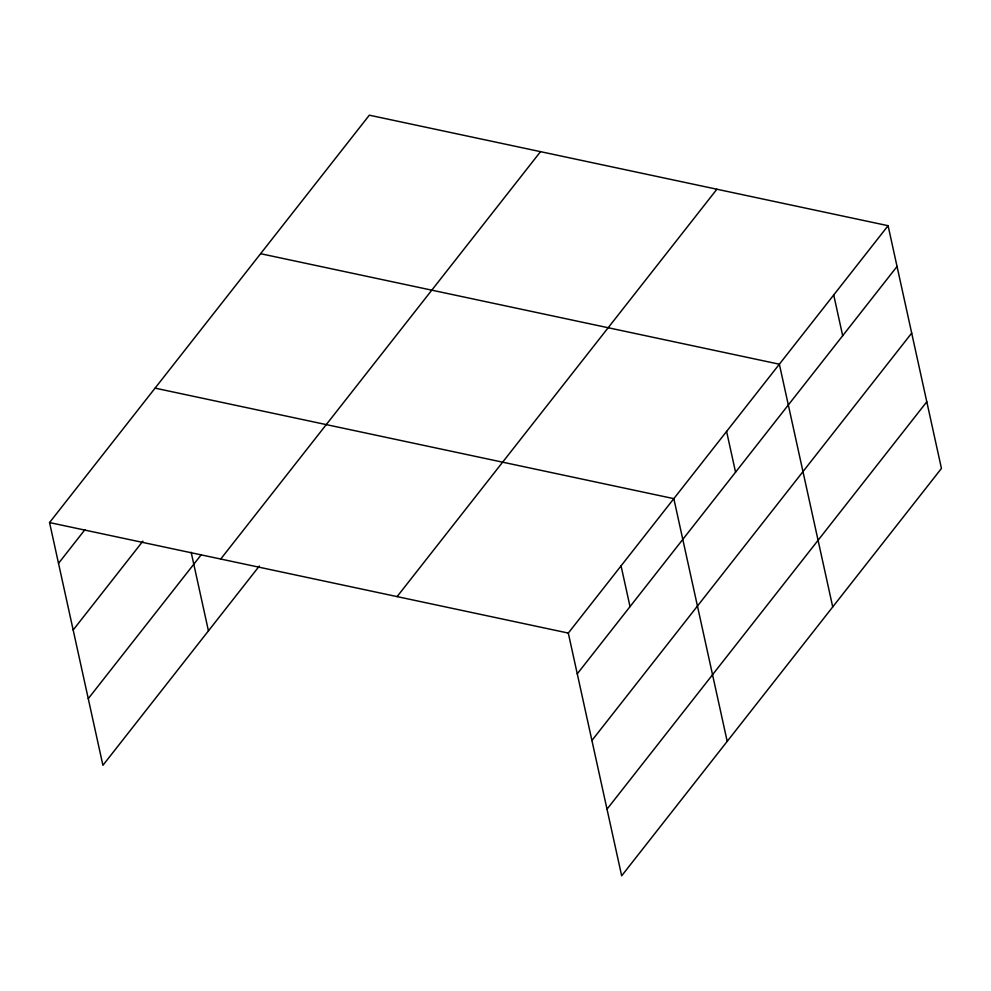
<?xml version="1.0" encoding="UTF-8"?>
<svg xmlns="http://www.w3.org/2000/svg" width="991" height="991" viewBox="0 0 991 991"><rect width="100%" height="100%" fill="white"/><g stroke="black" fill="none" stroke-linecap="round" stroke-linejoin="round"><path stroke-width="1.49" d="M259.32 566.047L102.915 765.3L49.55 522.567L369.333 115.191L888.085 225.7L941.45 468.433L621.667 875.809L568.301 633.076L888.085 225.7M58.519 563.346L84.892 529.727M73.173 629.991L142.89 541.16M88.261 698.655L201.334 554.613M220.733 559.035L540.516 151.66M397.106 596.607L716.889 189.231M577.258 673.843L897.041 266.468M591.912 740.5L911.695 333.112M607.012 809.164L926.796 401.776M260.608 253.696L779.36 364.205L832.725 606.938M155.079 388.138L673.83 498.646L727.196 741.367M49.55 522.567L568.301 633.076M833.716 294.959L842.684 335.726M726.589 431.419L735.557 472.199M621.06 565.861L630.028 606.628M191.164 552.272L208.444 630.871"/></g></svg>
